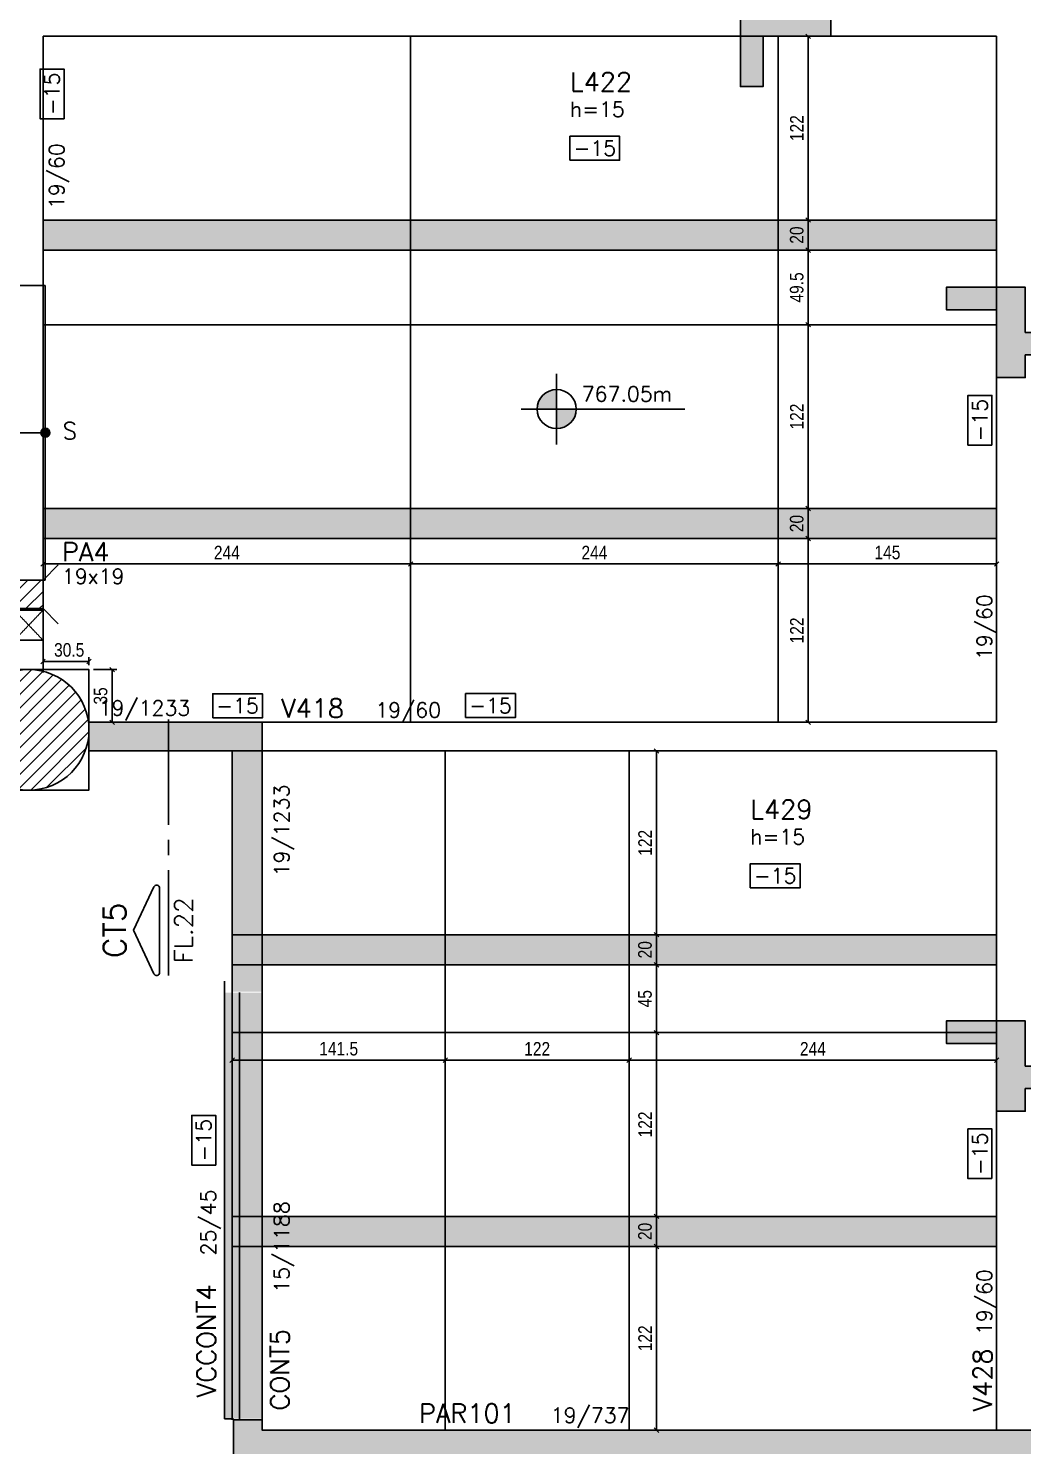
# Model space of a CAD drawing. Extents: x 1860 to 9314, y -614 to 3837.
# Drawn here: x 4221 to 4881, y 413 to 1354 of the extents above; entities that cross this region are included whole.
import ezdxf
from ezdxf.enums import TextEntityAlignment as Align

# ---------------------------------------------------------------- set-up
doc = ezdxf.new("R2010")
doc.units = 0
doc.linetypes.add('HIDDEN', pattern=[0.375, 0.25, -0.125])
for name, color, linetype in [('COTA', 241, 'Continuous'), ('F-AUX', 2, 'Continuous'), ('F-CORTE', 4, 'Continuous'), ('F-CORTE-INDICAÇÃO', 4, 'Continuous'), ('F-ESCADAS', 2, 'Continuous'), ('F-FURO-PAREDE', 2, 'HIDDEN'), ('F-LAJES-DIM', 2, 'Continuous'), ('F-LAJES-NOME', 4, 'Continuous'), ('F-NÍVEL-PLANTA', 2, 'Continuous'), ('F-PARC-DIM', 2, 'Continuous'), ('F-PARC-NOME', 4, 'Continuous'), ('F-PILARES-DIM', 172, 'Continuous'), ('F-PILARES-HACH', 174, 'Continuous'), ('F-PILARES-M', 170, 'Continuous'), ('F-PILARES-N', 170, 'Continuous'), ('F-PILARES-NASCE', 4, 'Continuous'), ('F-PILARES-NOME', 170, 'Continuous'), ('F-PILARES-S', 170, 'Continuous'), ('F-SOLIDO-CORTE', 71, 'Continuous'), ('F-SOLIDO-VIGAS', 252, 'Continuous'), ('F-TEXTO', 6, 'Continuous'), ('F-VIGAS', 3, 'Continuous'), ('F-VIGAS-DIM', 2, 'Continuous'), ('F-VIGAS-NOME', 4, 'Continuous'), ('Painéis', 200, 'Continuous')]:
    doc.layers.add(name, color=color, linetype=linetype)
doc.layers.add('F-DESNIVEL-5', color=7, linetype='Continuous', true_color=0xadd6ff)
doc.layers.add('Hachura', color=251, linetype='Continuous', lineweight=9)
doc.styles.add('5385-ARQ-PB-BAS-PLA-TER-TORRE-A-106-TXT$0$R60-75', font='romans.shx', dxfattribs={"height": 0.1125})
doc.styles.add('COTA TECNICA-50', font='techl___.ttf', dxfattribs={"height": 9})
doc.styles.add('MCP', font='romans.shx')
doc.styles.add('ROMANS', font='romans.shx')
doc.dimstyles.new('COTA PAINEL-50', dxfattribs={"dimtxt": 9, "dimasz": 3, "dimexe": 3, "dimexo": 3, "dimgap": 3, "dimtad": 1, "dimdec": 1, "dimzin": 12, "dimdsep": 46, "dimtxsty": 'COTA TECNICA-50', "dimblk1": 'OBLIQUE', "dimblk2": 'OBLIQUE', "dimsah": 1, "dimcen": 0.9, "dimclrd": 4, "dimclre": 4, "dimclrt": 240, "dimadec": 1, "dimazin": 3, "dimtfac": 1, "dimtdec": 1, "dimtmove": 0, "dimatfit": 3, "dimfxl": 1, "dimtolj": 1, "dimtzin": 12, "dimarcsym": 0})
pattern_1 = [(45, (3615.476, 1372.732), (-4.419417, 4.419417), [])]

# ---------------------------------------------------------------- blocks, each defined once
blk = doc.blocks.new('*U10')
at = {"layer": 'F-CORTE-INDICAÇÃO'}
for p, q in [((-100, 0), (-170, 0)), ((-80, 0), (-90, 0)), ((-70, 0), (0, 0))]:
    blk.add_line(p, q, dxfattribs=at)
blk.add_lwpolyline([(-112, 6, 0.802585), (-111.15, 9.81), (-140, 23.26), (-168.85, 9.81, 0.802585), (-168, 6)], format="xyb", close=True, dxfattribs=at)
at = {"layer": 'F-CORTE-INDICAÇÃO', "style": 'ROMANS'}
blk.add_attdef('CORTE', text='', height=15, dxfattribs=at).set_placement((-140, 35.76), align=Align.MIDDLE_CENTER)
at = {"layer": 'F-CORTE-INDICAÇÃO', "color": 2, "style": 'ROMANS'}
blk.add_attdef('FOLHA', text='', height=12, dxfattribs=at).set_placement((-140, -10), align=Align.MIDDLE_CENTER)
blk = doc.blocks.new('*U433')
at = {"layer": 'F-LAJES-DIM', "color": 1}
blk.add_lwpolyline([(0, 0), (33, 0), (33, 16), (0, 16)], close=True, dxfattribs=at)
at = {"layer": 'F-LAJES-DIM', "style": 'MCP'}
blk.add_attdef('DIM', text='', height=10, dxfattribs=at).set_placement((16.5, 8), align=Align.MIDDLE_CENTER)
blk = doc.blocks.new('*U443')
at = {"layer": 'F-LAJES-DIM', "color": 1}
blk.add_lwpolyline([(0, 0), (33, 0), (33, 16), (0, 16)], close=True, dxfattribs=at)
at = {"layer": 'F-LAJES-DIM', "style": 'MCP'}
blk.add_attdef('DIM', text='', height=10, dxfattribs=at).set_placement((16.5, 8), align=Align.MIDDLE_CENTER)
blk = doc.blocks.new('*U15')
at = {"layer": 'F-VIGAS-DIM', "color": 1}
blk.add_lwpolyline([(0, 0), (33, 0), (33, 16), (0, 16)], close=True, dxfattribs=at)
at = {"layer": 'F-VIGAS-DIM', "style": 'MCP'}
blk.add_attdef('DIM', text='', height=10, dxfattribs=at).set_placement((16.5, 8), align=Align.MIDDLE_CENTER)
blk = doc.blocks.new('Nível - Planta')
at = {"layer": 'F-NÍVEL-PLANTA'}
h = blk.add_hatch(color=71, dxfattribs=at)
h.paths.add_polyline_path([(0, 0), (0, 0.26, 0.414214), (-0.26, 0)])
h.paths.add_polyline_path([(0.26, 0), (0, 0), (0, -0.26, 0.414214)])
for p, q in [((0, -0.469), (0, 0.469)), ((-0.469, 0), (1.704, 0))]:
    blk.add_line(p, q, dxfattribs=at)
blk.add_circle((0, 0), 0.26, dxfattribs=at)
at = {"layer": 'F-TEXTO', "color": 3, "style": 'MCP'}
blk.add_attdef('NÍVEL', (0.333, 0.102), '', height=0.2, dxfattribs=at)
blk = doc.blocks.new('_Oblique')
at = {"color": 0, "linetype": 'ByBlock', "lineweight": -2}
blk.add_line((-0.5, -0.5), (0.5, 0.5), dxfattribs=at)
blk = doc.blocks.new('*D754')
at = {"layer": 'COTA', "color": 4, "lineweight": -2, "transparency": 16777216}
for p, q in [((4230.48, 1012.23), (4230.48, 995.37)), ((4474.48, 1012.23), (4474.48, 995.37)), ((4230.48, 998.37), (4474.48, 998.37))]:
    blk.add_line(p, q, dxfattribs=at)
at = {"layer": 'Defpoints', "color": 0, "transparency": 16777216}
for p in [(4230.48, 1015.23), (4474.48, 1015.23), (4474.48, 998.37)]:
    blk.add_point(p, dxfattribs=at)
at = {"layer": 'COTA', "color": 4, "lineweight": -2, "transparency": 16777216, "xscale": 3, "yscale": 3, "zscale": 3, "rotation": 180}
blk.add_blockref('_Oblique', (4230.48, 998.37), dxfattribs=at)
at = {"layer": 'COTA', "color": 4, "lineweight": -2, "transparency": 16777216, "xscale": 3, "yscale": 3, "zscale": 3}
blk.add_blockref('_Oblique', (4474.48, 998.37), dxfattribs=at)
at = {"layer": 'COTA', "color": 240, "transparency": 16777216, "insert": (4352.48, 1005.93), "char_height": 9, "attachment_point": 5, "style": 'COTA TECNICA-50'}
blk.add_mtext('\\A1;244', dxfattribs=at)
blk = doc.blocks.new('*D755')
at = {"layer": 'COTA', "color": 4, "lineweight": -2, "transparency": 16777216}
for p, q in [((4474.48, 1012.23), (4474.48, 995.37)), ((4718.48, 1012.23), (4718.48, 995.37)), ((4474.48, 998.37), (4718.48, 998.37))]:
    blk.add_line(p, q, dxfattribs=at)
at = {"layer": 'Defpoints', "color": 0, "transparency": 16777216}
for p in [(4474.48, 1015.23), (4718.48, 1015.23), (4718.48, 998.37)]:
    blk.add_point(p, dxfattribs=at)
at = {"layer": 'COTA', "color": 4, "lineweight": -2, "transparency": 16777216, "xscale": 3, "yscale": 3, "zscale": 3, "rotation": 180}
blk.add_blockref('_Oblique', (4474.48, 998.37), dxfattribs=at)
at = {"layer": 'COTA', "color": 4, "lineweight": -2, "transparency": 16777216, "xscale": 3, "yscale": 3, "zscale": 3}
blk.add_blockref('_Oblique', (4718.48, 998.37), dxfattribs=at)
at = {"layer": 'COTA', "color": 240, "transparency": 16777216, "insert": (4596.48, 1005.93), "char_height": 9, "attachment_point": 5, "style": 'COTA TECNICA-50'}
blk.add_mtext('\\A1;244', dxfattribs=at)
blk = doc.blocks.new('*D756')
at = {"layer": 'COTA', "color": 4, "lineweight": -2, "transparency": 16777216}
for p, q in [((4718.48, 1012.23), (4718.48, 995.37)), ((4863.48, 1012.23), (4863.48, 995.37)), ((4718.48, 998.37), (4863.48, 998.37))]:
    blk.add_line(p, q, dxfattribs=at)
at = {"layer": 'Defpoints', "color": 0, "transparency": 16777216}
for p in [(4718.48, 1015.23), (4863.48, 1015.23), (4863.48, 998.37)]:
    blk.add_point(p, dxfattribs=at)
at = {"layer": 'COTA', "color": 4, "lineweight": -2, "transparency": 16777216, "xscale": 3, "yscale": 3, "zscale": 3, "rotation": 180}
blk.add_blockref('_Oblique', (4718.48, 998.37), dxfattribs=at)
at = {"layer": 'COTA', "color": 4, "lineweight": -2, "transparency": 16777216, "xscale": 3, "yscale": 3, "zscale": 3}
blk.add_blockref('_Oblique', (4863.48, 998.37), dxfattribs=at)
at = {"layer": 'COTA', "color": 240, "transparency": 16777216, "insert": (4790.98, 1005.97), "char_height": 9, "attachment_point": 5, "style": 'COTA TECNICA-50'}
blk.add_mtext('\\A1;145', dxfattribs=at)
blk = doc.blocks.new('*D757')
at = {"layer": 'COTA', "color": 4, "lineweight": -2, "transparency": 16777216}
for p, q in [((4721.48, 1015.23), (4741.39, 1015.23)), ((4738.39, 893.23), (4738.39, 1015.23)), ((4721.48, 893.23), (4741.39, 893.23))]:
    blk.add_line(p, q, dxfattribs=at)
at = {"layer": 'Defpoints', "color": 0, "transparency": 16777216}
for p in [(4718.48, 1015.23), (4738.39, 1015.23), (4718.48, 893.23)]:
    blk.add_point(p, dxfattribs=at)
at = {"layer": 'COTA', "color": 4, "lineweight": -2, "transparency": 16777216, "xscale": 3, "yscale": 3, "zscale": 3}
for p, rotation in [((4738.39, 1015.23), 90), ((4738.39, 893.23), 270)]:
    blk.add_blockref('_Oblique', p, dxfattribs=dict(at, rotation=rotation))
at = {"layer": 'COTA', "color": 240, "transparency": 16777216, "insert": (4730.84, 954.23), "char_height": 9, "attachment_point": 5, "rotation": 90, "style": 'COTA TECNICA-50'}
blk.add_mtext('\\A1;122', dxfattribs=at)
blk = doc.blocks.new('*D758')
at = {"layer": 'COTA', "color": 4, "lineweight": -2, "transparency": 16777216}
for p, q in [((4721.48, 1035.23), (4741.39, 1035.23)), ((4738.39, 1015.23), (4738.39, 1035.23)), ((4721.48, 1015.23), (4741.39, 1015.23))]:
    blk.add_line(p, q, dxfattribs=at)
at = {"layer": 'Defpoints', "color": 0, "transparency": 16777216}
for p in [(4718.48, 1035.23), (4738.39, 1035.23), (4718.48, 1015.23)]:
    blk.add_point(p, dxfattribs=at)
at = {"layer": 'COTA', "color": 4, "lineweight": -2, "transparency": 16777216, "xscale": 3, "yscale": 3, "zscale": 3}
for p, rotation in [((4738.39, 1035.23), 90), ((4738.39, 1015.23), 270)]:
    blk.add_blockref('_Oblique', p, dxfattribs=dict(at, rotation=rotation))
at = {"layer": 'COTA', "color": 240, "transparency": 16777216, "insert": (4730.8, 1025.23), "char_height": 9, "attachment_point": 5, "rotation": 90, "style": 'COTA TECNICA-50'}
blk.add_mtext('\\A1;20', dxfattribs=at)
blk = doc.blocks.new('*D759')
at = {"layer": 'COTA', "color": 4, "lineweight": -2, "transparency": 16777216}
for p, q in [((4721.48, 1157.23), (4741.39, 1157.23)), ((4738.39, 1035.23), (4738.39, 1157.23)), ((4721.48, 1035.23), (4741.39, 1035.23))]:
    blk.add_line(p, q, dxfattribs=at)
at = {"layer": 'Defpoints', "color": 0, "transparency": 16777216}
for p in [(4718.48, 1157.23), (4738.39, 1157.23), (4718.48, 1035.23)]:
    blk.add_point(p, dxfattribs=at)
at = {"layer": 'COTA', "color": 4, "lineweight": -2, "transparency": 16777216, "xscale": 3, "yscale": 3, "zscale": 3}
for p, rotation in [((4738.39, 1157.23), 90), ((4738.39, 1035.23), 270)]:
    blk.add_blockref('_Oblique', p, dxfattribs=dict(at, rotation=rotation))
at = {"layer": 'COTA', "color": 240, "transparency": 16777216, "insert": (4730.84, 1096.23), "char_height": 9, "attachment_point": 5, "rotation": 90, "style": 'COTA TECNICA-50'}
blk.add_mtext('\\A1;122', dxfattribs=at)
blk = doc.blocks.new('*D760')
at = {"layer": 'COTA', "color": 4, "lineweight": -2, "transparency": 16777216}
for p, q in [((4721.48, 1206.73), (4741.39, 1206.73)), ((4738.39, 1157.23), (4738.39, 1206.73)), ((4721.48, 1157.23), (4741.39, 1157.23))]:
    blk.add_line(p, q, dxfattribs=at)
at = {"layer": 'Defpoints', "color": 0, "transparency": 16777216}
for p in [(4718.48, 1206.73), (4738.39, 1206.73), (4718.48, 1157.23)]:
    blk.add_point(p, dxfattribs=at)
at = {"layer": 'COTA', "color": 4, "lineweight": -2, "transparency": 16777216, "xscale": 3, "yscale": 3, "zscale": 3}
for p, rotation in [((4738.39, 1206.73), 90), ((4738.39, 1157.23), 270)]:
    blk.add_blockref('_Oblique', p, dxfattribs=dict(at, rotation=rotation))
at = {"layer": 'COTA', "color": 240, "transparency": 16777216, "insert": (4730.77, 1181.98), "char_height": 9, "attachment_point": 5, "rotation": 90, "style": 'COTA TECNICA-50'}
blk.add_mtext('\\A1;49.5', dxfattribs=at)
blk = doc.blocks.new('*D761')
at = {"layer": 'COTA', "color": 4, "lineweight": -2, "transparency": 16777216}
for p, q in [((4721.48, 1226.73), (4741.39, 1226.73)), ((4738.39, 1206.73), (4738.39, 1226.73)), ((4721.48, 1206.73), (4741.39, 1206.73))]:
    blk.add_line(p, q, dxfattribs=at)
at = {"layer": 'Defpoints', "color": 0, "transparency": 16777216}
for p in [(4718.48, 1226.73), (4738.39, 1226.73), (4718.48, 1206.73)]:
    blk.add_point(p, dxfattribs=at)
at = {"layer": 'COTA', "color": 4, "lineweight": -2, "transparency": 16777216, "xscale": 3, "yscale": 3, "zscale": 3}
for p, rotation in [((4738.39, 1226.73), 90), ((4738.39, 1206.73), 270)]:
    blk.add_blockref('_Oblique', p, dxfattribs=dict(at, rotation=rotation))
at = {"layer": 'COTA', "color": 240, "transparency": 16777216, "insert": (4730.8, 1216.73), "char_height": 9, "attachment_point": 5, "rotation": 90, "style": 'COTA TECNICA-50'}
blk.add_mtext('\\A1;20', dxfattribs=at)
blk = doc.blocks.new('*D762')
at = {"layer": 'COTA', "color": 4, "lineweight": -2, "transparency": 16777216}
for p, q in [((4721.48, 1348.73), (4741.39, 1348.73)), ((4738.39, 1226.73), (4738.39, 1348.73)), ((4721.48, 1226.73), (4741.39, 1226.73))]:
    blk.add_line(p, q, dxfattribs=at)
at = {"layer": 'Defpoints', "color": 0, "transparency": 16777216}
for p in [(4718.48, 1348.73), (4738.39, 1348.73), (4718.48, 1226.73)]:
    blk.add_point(p, dxfattribs=at)
at = {"layer": 'COTA', "color": 4, "lineweight": -2, "transparency": 16777216, "xscale": 3, "yscale": 3, "zscale": 3}
for p, rotation in [((4738.39, 1348.73), 90), ((4738.39, 1226.73), 270)]:
    blk.add_blockref('_Oblique', p, dxfattribs=dict(at, rotation=rotation))
at = {"layer": 'COTA', "color": 240, "transparency": 16777216, "insert": (4730.84, 1287.73), "char_height": 9, "attachment_point": 5, "rotation": 90, "style": 'COTA TECNICA-50'}
blk.add_mtext('\\A1;122', dxfattribs=at)
blk = doc.blocks.new('*D773')
at = {"layer": 'COTA', "color": 4, "lineweight": -2, "transparency": 16777216}
for p, q in [((4622.48, 545.23), (4640.66, 545.23)), ((4637.66, 423.23), (4637.66, 545.23)), ((4622.48, 423.23), (4640.66, 423.23))]:
    blk.add_line(p, q, dxfattribs=at)
at = {"layer": 'Defpoints', "color": 0, "transparency": 16777216}
for p in [(4619.48, 545.23), (4637.66, 545.23), (4619.48, 423.23)]:
    blk.add_point(p, dxfattribs=at)
at = {"layer": 'COTA', "color": 4, "lineweight": -2, "transparency": 16777216, "xscale": 3, "yscale": 3, "zscale": 3}
for p, rotation in [((4637.66, 545.23), 90), ((4637.66, 423.23), 270)]:
    blk.add_blockref('_Oblique', p, dxfattribs=dict(at, rotation=rotation))
at = {"layer": 'COTA', "color": 240, "transparency": 16777216, "insert": (4630.11, 484.23), "char_height": 9, "attachment_point": 5, "rotation": 90, "style": 'COTA TECNICA-50'}
blk.add_mtext('\\A1;122', dxfattribs=at)
blk = doc.blocks.new('*D774')
at = {"layer": 'COTA', "color": 4, "lineweight": -2, "transparency": 16777216}
for p, q in [((4622.48, 565.23), (4640.66, 565.23)), ((4637.66, 545.23), (4637.66, 565.23)), ((4622.48, 545.23), (4640.66, 545.23))]:
    blk.add_line(p, q, dxfattribs=at)
at = {"layer": 'Defpoints', "color": 0, "transparency": 16777216}
for p in [(4619.48, 565.23), (4637.66, 565.23), (4619.48, 545.23)]:
    blk.add_point(p, dxfattribs=at)
at = {"layer": 'COTA', "color": 4, "lineweight": -2, "transparency": 16777216, "xscale": 3, "yscale": 3, "zscale": 3}
for p, rotation in [((4637.66, 565.23), 90), ((4637.66, 545.23), 270)]:
    blk.add_blockref('_Oblique', p, dxfattribs=dict(at, rotation=rotation))
at = {"layer": 'COTA', "color": 240, "transparency": 16777216, "insert": (4630.07, 555.23), "char_height": 9, "attachment_point": 5, "rotation": 90, "style": 'COTA TECNICA-50'}
blk.add_mtext('\\A1;20', dxfattribs=at)
blk = doc.blocks.new('*D775')
at = {"layer": 'COTA', "color": 4, "lineweight": -2, "transparency": 16777216}
for p, q in [((4622.48, 687.23), (4640.66, 687.23)), ((4637.66, 565.23), (4637.66, 687.23)), ((4622.48, 565.23), (4640.66, 565.23))]:
    blk.add_line(p, q, dxfattribs=at)
at = {"layer": 'Defpoints', "color": 0, "transparency": 16777216}
for p in [(4619.48, 687.23), (4637.66, 687.23), (4619.48, 565.23)]:
    blk.add_point(p, dxfattribs=at)
at = {"layer": 'COTA', "color": 4, "lineweight": -2, "transparency": 16777216, "xscale": 3, "yscale": 3, "zscale": 3}
for p, rotation in [((4637.66, 687.23), 90), ((4637.66, 565.23), 270)]:
    blk.add_blockref('_Oblique', p, dxfattribs=dict(at, rotation=rotation))
at = {"layer": 'COTA', "color": 240, "transparency": 16777216, "insert": (4630.11, 626.23), "char_height": 9, "attachment_point": 5, "rotation": 90, "style": 'COTA TECNICA-50'}
blk.add_mtext('\\A1;122', dxfattribs=at)
blk = doc.blocks.new('*D776')
at = {"layer": 'COTA', "color": 4, "lineweight": -2, "transparency": 16777216}
for p, q in [((4622.48, 732.23), (4640.66, 732.23)), ((4637.66, 687.23), (4637.66, 732.23)), ((4622.48, 687.23), (4640.66, 687.23))]:
    blk.add_line(p, q, dxfattribs=at)
at = {"layer": 'Defpoints', "color": 0, "transparency": 16777216}
for p in [(4619.48, 732.23), (4637.66, 732.23), (4619.48, 687.23)]:
    blk.add_point(p, dxfattribs=at)
at = {"layer": 'COTA', "color": 4, "lineweight": -2, "transparency": 16777216, "xscale": 3, "yscale": 3, "zscale": 3}
for p, rotation in [((4637.66, 732.23), 90), ((4637.66, 687.23), 270)]:
    blk.add_blockref('_Oblique', p, dxfattribs=dict(at, rotation=rotation))
at = {"layer": 'COTA', "color": 240, "transparency": 16777216, "insert": (4630.07, 709.73), "char_height": 9, "attachment_point": 5, "rotation": 90, "style": 'COTA TECNICA-50'}
blk.add_mtext('\\A1;45', dxfattribs=at)
blk = doc.blocks.new('*D777')
at = {"layer": 'COTA', "color": 4, "lineweight": -2, "transparency": 16777216}
for p, q in [((4622.48, 752.23), (4640.66, 752.23)), ((4637.66, 732.23), (4637.66, 752.23)), ((4622.48, 732.23), (4640.66, 732.23))]:
    blk.add_line(p, q, dxfattribs=at)
at = {"layer": 'Defpoints', "color": 0, "transparency": 16777216}
for p in [(4619.48, 752.23), (4637.66, 752.23), (4619.48, 732.23)]:
    blk.add_point(p, dxfattribs=at)
at = {"layer": 'COTA', "color": 4, "lineweight": -2, "transparency": 16777216, "xscale": 3, "yscale": 3, "zscale": 3}
for p, rotation in [((4637.66, 752.23), 90), ((4637.66, 732.23), 270)]:
    blk.add_blockref('_Oblique', p, dxfattribs=dict(at, rotation=rotation))
at = {"layer": 'COTA', "color": 240, "transparency": 16777216, "insert": (4630.07, 742.23), "char_height": 9, "attachment_point": 5, "rotation": 90, "style": 'COTA TECNICA-50'}
blk.add_mtext('\\A1;20', dxfattribs=at)
blk = doc.blocks.new('*D778')
at = {"layer": 'COTA', "color": 4, "lineweight": -2, "transparency": 16777216}
for p, q in [((4622.48, 874.23), (4640.66, 874.23)), ((4637.66, 752.23), (4637.66, 874.23)), ((4622.48, 752.23), (4640.66, 752.23))]:
    blk.add_line(p, q, dxfattribs=at)
at = {"layer": 'Defpoints', "color": 0, "transparency": 16777216}
for p in [(4619.48, 874.23), (4637.66, 874.23), (4619.48, 752.23)]:
    blk.add_point(p, dxfattribs=at)
at = {"layer": 'COTA', "color": 4, "lineweight": -2, "transparency": 16777216, "xscale": 3, "yscale": 3, "zscale": 3}
for p, rotation in [((4637.66, 874.23), 90), ((4637.66, 752.23), 270)]:
    blk.add_blockref('_Oblique', p, dxfattribs=dict(at, rotation=rotation))
at = {"layer": 'COTA', "color": 240, "transparency": 16777216, "insert": (4630.11, 813.23), "char_height": 9, "attachment_point": 5, "rotation": 90, "style": 'COTA TECNICA-50'}
blk.add_mtext('\\A1;122', dxfattribs=at)
blk = doc.blocks.new('*D779')
at = {"layer": 'COTA', "color": 4, "lineweight": -2, "transparency": 16777216}
for p, q in [((4355.98, 684.23), (4355.98, 665.9)), ((4497.48, 684.23), (4497.48, 665.9)), ((4355.98, 668.9), (4497.48, 668.9))]:
    blk.add_line(p, q, dxfattribs=at)
at = {"layer": 'Defpoints', "color": 0, "transparency": 16777216}
for p in [(4355.98, 687.23), (4497.48, 687.23), (4497.48, 668.9)]:
    blk.add_point(p, dxfattribs=at)
at = {"layer": 'COTA', "color": 4, "lineweight": -2, "transparency": 16777216, "xscale": 3, "yscale": 3, "zscale": 3, "rotation": 180}
blk.add_blockref('_Oblique', (4355.98, 668.9), dxfattribs=at)
at = {"layer": 'COTA', "color": 4, "lineweight": -2, "transparency": 16777216, "xscale": 3, "yscale": 3, "zscale": 3}
blk.add_blockref('_Oblique', (4497.48, 668.9), dxfattribs=at)
at = {"layer": 'COTA', "color": 240, "transparency": 16777216, "insert": (4426.73, 676.5), "char_height": 9, "attachment_point": 5, "style": 'COTA TECNICA-50'}
blk.add_mtext('\\A1;141.5', dxfattribs=at)
blk = doc.blocks.new('*D780')
at = {"layer": 'COTA', "color": 4, "lineweight": -2, "transparency": 16777216}
for p, q in [((4497.48, 684.23), (4497.48, 665.9)), ((4619.48, 684.23), (4619.48, 665.9)), ((4497.48, 668.9), (4619.48, 668.9))]:
    blk.add_line(p, q, dxfattribs=at)
at = {"layer": 'Defpoints', "color": 0, "transparency": 16777216}
for p in [(4497.48, 687.23), (4619.48, 687.23), (4619.48, 668.9)]:
    blk.add_point(p, dxfattribs=at)
at = {"layer": 'COTA', "color": 4, "lineweight": -2, "transparency": 16777216, "xscale": 3, "yscale": 3, "zscale": 3, "rotation": 180}
blk.add_blockref('_Oblique', (4497.48, 668.9), dxfattribs=at)
at = {"layer": 'COTA', "color": 4, "lineweight": -2, "transparency": 16777216, "xscale": 3, "yscale": 3, "zscale": 3}
blk.add_blockref('_Oblique', (4619.48, 668.9), dxfattribs=at)
at = {"layer": 'COTA', "color": 240, "transparency": 16777216, "insert": (4558.48, 676.45), "char_height": 9, "attachment_point": 5, "style": 'COTA TECNICA-50'}
blk.add_mtext('\\A1;122', dxfattribs=at)
blk = doc.blocks.new('*D781')
at = {"layer": 'COTA', "color": 4, "lineweight": -2, "transparency": 16777216}
for p, q in [((4619.48, 684.23), (4619.48, 665.9)), ((4863.48, 684.23), (4863.48, 665.9)), ((4619.48, 668.9), (4863.48, 668.9))]:
    blk.add_line(p, q, dxfattribs=at)
at = {"layer": 'Defpoints', "color": 0, "transparency": 16777216}
for p in [(4619.48, 687.23), (4863.48, 687.23), (4863.48, 668.9)]:
    blk.add_point(p, dxfattribs=at)
at = {"layer": 'COTA', "color": 4, "lineweight": -2, "transparency": 16777216, "xscale": 3, "yscale": 3, "zscale": 3, "rotation": 180}
blk.add_blockref('_Oblique', (4619.48, 668.9), dxfattribs=at)
at = {"layer": 'COTA', "color": 4, "lineweight": -2, "transparency": 16777216, "xscale": 3, "yscale": 3, "zscale": 3}
blk.add_blockref('_Oblique', (4863.48, 668.9), dxfattribs=at)
at = {"layer": 'COTA', "color": 240, "transparency": 16777216, "insert": (4741.48, 676.46), "char_height": 9, "attachment_point": 5, "style": 'COTA TECNICA-50'}
blk.add_mtext('\\A1;244', dxfattribs=at)
blk = doc.blocks.new('*D1149')
at = {"layer": 'COTA', "color": 4, "lineweight": -2, "transparency": 16777216}
for p, q in [((4230.48, 931.23), (4230.48, 936.56)), ((4230.48, 933.56), (4260.98, 933.56)), ((4260.98, 931.23), (4260.98, 936.56))]:
    blk.add_line(p, q, dxfattribs=at)
at = {"layer": 'Defpoints', "color": 0, "transparency": 16777216}
for p in [(4260.98, 933.56), (4230.48, 928.23), (4260.98, 928.23)]:
    blk.add_point(p, dxfattribs=at)
at = {"layer": 'COTA', "color": 4, "lineweight": -2, "transparency": 16777216, "xscale": 3, "yscale": 3, "zscale": 3, "rotation": 180}
blk.add_blockref('_Oblique', (4230.48, 933.56), dxfattribs=at)
at = {"layer": 'COTA', "color": 4, "lineweight": -2, "transparency": 16777216, "xscale": 3, "yscale": 3, "zscale": 3}
blk.add_blockref('_Oblique', (4260.98, 933.56), dxfattribs=at)
at = {"layer": 'COTA', "color": 240, "transparency": 16777216, "insert": (4247.84, 941.26), "char_height": 9, "attachment_point": 5, "style": 'COTA TECNICA-50'}
blk.add_mtext('\\A1;30.5', dxfattribs=at)
blk = doc.blocks.new('*D1150')
at = {"layer": 'COTA', "color": 4, "lineweight": -2, "transparency": 16777216}
for p, q in [((4263.98, 928.23), (4279.39, 928.23)), ((4276.39, 893.23), (4276.39, 928.23)), ((4263.98, 893.23), (4279.39, 893.23))]:
    blk.add_line(p, q, dxfattribs=at)
at = {"layer": 'Defpoints', "color": 0, "transparency": 16777216}
for p in [(4260.98, 928.23), (4276.39, 928.23), (4260.98, 893.23)]:
    blk.add_point(p, dxfattribs=at)
at = {"layer": 'COTA', "color": 4, "lineweight": -2, "transparency": 16777216, "xscale": 3, "yscale": 3, "zscale": 3}
for p, rotation in [((4276.39, 928.23), 90), ((4276.39, 893.23), 270)]:
    blk.add_blockref('_Oblique', p, dxfattribs=dict(at, rotation=rotation))
at = {"layer": 'COTA', "color": 240, "transparency": 16777216, "insert": (4268.7, 910.73), "char_height": 9, "attachment_point": 5, "rotation": 90, "style": 'COTA TECNICA-50'}
blk.add_mtext('\\A1;35', dxfattribs=at)

msp = doc.modelspace()

# ---------------------------------------------------------------- hatches: boundary and pattern name
h = msp.add_hatch()
h.set_pattern_fill('ANGLE', color=256)
h.set_pattern_definition([(0, (0, 0), (0, 6.985), [5.08, -1.905]), (90, (0, 0), (-6.985, 4e-16), [5.08, -1.905])])
h.paths.add_polyline_path([(4826.65, 880.32), (4826.65, 904.63), (4808.13, 904.63), (4808.13, 880.32)], flags=9)
at = {"layer": 'F-AUX'}
h = msp.add_hatch(color=1, dxfattribs=at)
edge = h.paths.add_edge_path()
edge.add_arc((4231.98, 1085.48), 3, 0, 360)
at = {"layer": 'F-DESNIVEL-5'}
h = msp.add_hatch(color=256, dxfattribs=at)
h.dxf.hatch_style = 1
h.paths.add_polyline_path([(4355.98, 893.23), (4260.98, 893.23), (4260.98, 874.23), (4355.98, 874.23)])
h = msp.add_hatch(color=256, dxfattribs=at)
h.dxf.hatch_style = 1
h.paths.add_polyline_path([(4355.98, 893.23), (4355.98, 714.42), (4375.98, 714.42), (4375.98, 893.23)])
h = msp.add_hatch(color=256, dxfattribs=at)
h.dxf.hatch_style = 1
h.paths.add_polyline_path([(4375.98, 713.76), (4350.98, 713.76), (4350.98, 710.31), (4350.98, 430.86), (4356.98, 430.86), (4375.91, 430.86)])
at = {"layer": 'F-PILARES-HACH', "linetype": 'Continuous'}
h = msp.add_hatch(dxfattribs=at)
h.set_pattern_fill('ANSI31', color=256, scale=50, style=0)
h.set_pattern_definition(pattern_1)
h.paths.add_polyline_path([(4211.48, 968.73), (4230.48, 968.73), (4230.48, 987.73), (4211.48, 987.73)], flags=16)
h = msp.add_hatch(dxfattribs=at)
h.set_pattern_fill('ANSI31', color=256, scale=50)
h.set_pattern_definition(pattern_1)
edge = h.paths.add_edge_path()
edge.add_arc((4220.98, 888.23), 40, 0, 360)
at = {"layer": 'F-SOLIDO-CORTE', "linetype": 'Continuous'}
for points in [[(4753.42, 1348.73), (4753.42, 1367.73), (4708.42, 1367.73), (4708.42, 1401.08), (4693.42, 1401.08), (4693.42, 1348.73), (4693.42, 1315.38), (4708.42, 1315.38), (4708.42, 1348.73)], [(4863.48, 1122.13), (4882.48, 1122.13), (4882.48, 1137.13), (4915.83, 1137.13), (4915.83, 1152.13), (4882.48, 1152.13), (4882.48, 1182.13), (4830.13, 1182.13), (4830.13, 1167.13), (4863.48, 1167.13)], [(4863.48, 635.01), (4882.48, 635.01), (4882.48, 650.01), (4915.83, 650.01), (4915.83, 665.01), (4882.48, 665.01), (4882.48, 695.01), (4830.13, 695.01), (4830.13, 680.01), (4863.48, 680.01)]]:
    msp.add_hatch(color=256, dxfattribs=at).paths.add_polyline_path(points, flags=16)
at = {"layer": 'F-SOLIDO-VIGAS', "linetype": 'Continuous'}
h = msp.add_hatch(color=256, dxfattribs=at)
h.dxf.hatch_style = 1
h.paths.add_polyline_path([(4861.48, 36.23), (4842.48, 17.23), (4690.98, 17.23), (4671.98, 36.23), (4671.98, 385.23), (4690.98, 404.23), (4842.48, 404.23), (4861.48, 385.23), (4861.48, -1.77), (4880.48, -1.77), (4880.48, 404.23), (4901.15, 404.23), (4901.15, 423.23), (4671.98, 423.23), (4652.98, 423.23), (4375.98, 423.23), (4375.98, 430.2), (4356.98, 430.2), (4356.98, -1.77), (4375.98, -1.77), (4375.98, 385.23), (4394.98, 404.23), (4633.98, 404.23), (4652.98, 385.23), (4652.98, 36.23), (4633.98, 17.23), (4394.98, 17.23), (4375.98, 36.23), (4375.98, -1.77), (4662.48, -1.77), (4861.48, -1.77)])
at = {"layer": 'Hachura', "linetype": 'ByBlock'}
h = msp.add_hatch(color=256, dxfattribs=at)
h.dxf.hatch_style = 1
h.paths.add_polyline_path([(4230.48, 1226.73), (4230.48, 1206.73), (4474.48, 1206.73), (4474.48, 1226.73)])
h.paths.add_polyline_path([(4718.48, 1206.73), (4718.48, 1226.73), (4474.48, 1226.73), (4474.48, 1206.73)])
h.paths.add_polyline_path([(4718.48, 1015.23), (4718.48, 1035.23), (4474.48, 1035.23), (4474.48, 1015.23)])
h.paths.add_polyline_path([(4230.48, 1035.23), (4230.48, 1015.23), (4474.48, 1015.23), (4474.48, 1035.23)])
h.paths.add_polyline_path([(4863.48, 1015.23), (4863.48, 1035.23), (4718.48, 1035.23), (4718.48, 1015.23)])
h.paths.add_polyline_path([(4863.48, 1206.73), (4863.48, 1226.73), (4718.48, 1226.73), (4718.48, 1206.73)])
h = msp.add_hatch(color=256, dxfattribs=at)
h.dxf.hatch_style = 1
h.paths.add_polyline_path([(4375.98, 752.23), (4355.98, 752.23), (4355.98, 732.23), (4375.98, 732.23)])
h.paths.add_polyline_path([(4375.98, 752.23), (4375.98, 732.23), (4497.48, 732.23), (4497.48, 752.23)])
h.paths.add_polyline_path([(4619.48, 732.23), (4619.48, 752.23), (4497.48, 752.23), (4497.48, 732.23)])
h.paths.add_polyline_path([(4863.48, 732.23), (4863.48, 752.23), (4619.48, 752.23), (4619.48, 732.23)])
h = msp.add_hatch(color=256, dxfattribs=at)
h.dxf.hatch_style = 1
h.paths.add_polyline_path([(4375.98, 565.23), (4355.98, 565.23), (4355.98, 545.23), (4375.98, 545.23)])
h.paths.add_polyline_path([(4375.98, 565.23), (4375.98, 545.23), (4497.48, 545.23), (4497.48, 565.23)])
h.paths.add_polyline_path([(4619.48, 545.23), (4619.48, 565.23), (4497.48, 565.23), (4497.48, 545.23)])
h.paths.add_polyline_path([(4863.48, 545.23), (4863.48, 565.23), (4619.48, 565.23), (4619.48, 545.23)])

# ---------------------------------------------------------------- linework, layer by layer
at = {"layer": 'COTA'}
msp.add_line((4355.98, 874.23), (4355.98, 430.2), dxfattribs=at)
at = {"layer": 'F-AUX', "color": 1}
msp.add_lwpolyline([(4119.08, 1085.48), (4231.98, 1085.48)], dxfattribs=at)
msp.add_circle((4231.98, 1085.48), 3, dxfattribs=at)
at = {"layer": 'F-CORTE', "linetype": 'Continuous'}
for points in [[(4693.42, 1401.08), (4693.42, 1348.73), (4693.42, 1315.38)], [(4708.42, 1315.38), (4708.42, 1348.73), (4753.42, 1348.73), (4753.42, 1367.73), (4708.42, 1367.73), (4708.42, 1401.08)], [(4915.83, 1152.13), (4882.48, 1152.13), (4882.48, 1182.13), (4830.13, 1182.13)], [(4830.13, 1167.13), (4863.48, 1167.13), (4863.48, 1122.13), (4882.48, 1122.13), (4882.48, 1137.13), (4915.83, 1137.13)], [(4915.83, 665.01), (4882.48, 665.01), (4882.48, 695.01), (4830.13, 695.01)], [(4830.13, 680.01), (4863.48, 680.01), (4863.48, 635.01), (4882.48, 635.01), (4882.48, 650.01), (4915.83, 650.01)]]:
    msp.add_lwpolyline(points, dxfattribs=at)
at = {"layer": 'F-ESCADAS'}
msp.add_line((4231.98, 987.73), (4231.98, 1183.23), dxfattribs=at)
for points in [[(4231.98, 1183.23), (4104.77, 1183.23)], [(4136.18, 987.73), (4231.98, 987.73)]]:
    msp.add_lwpolyline(points, dxfattribs=at)
at = {"layer": 'F-FURO-PAREDE'}
msp.add_lwpolyline([(4220.98, 957.73), (4230.48, 947.73), (4230.48, 967.73), (4220.98, 957.73), (4230.48, 967.73), (4211.48, 967.73), (4220.98, 957.73), (4211.48, 967.73), (4211.48, 947.73), (4220.98, 957.73), (4211.48, 947.73), (4230.48, 947.73), (4220.98, 957.73)], dxfattribs=at)
at = {"layer": 'F-PILARES-M', "linetype": 'Continuous'}
msp.add_lwpolyline([(4180.98, 928.23), (4180.98, 848.23), (4260.98, 848.23), (4260.98, 928.23), (4180.98, 928.23)], dxfattribs=at)
at = {"layer": 'F-PILARES-N', "linetype": 'Continuous'}
msp.add_lwpolyline([(4211.48, 968.73), (4230.48, 968.73), (4230.48, 987.73), (4211.48, 987.73), (4211.48, 968.73)], dxfattribs=at)
at = {"layer": 'F-PILARES-NASCE', "linetype": 'Continuous'}
for p, q in [((4230.48, 987.73), (4240.48, 997.73)), ((4230.48, 968.73), (4240.48, 958.73))]:
    msp.add_line(p, q, dxfattribs=at)
at = {"layer": 'F-PILARES-S', "linetype": 'Continuous'}
msp.add_circle((4220.98, 888.23), 40, dxfattribs=at)
at = {"layer": 'F-SOLIDO-CORTE'}
for points in [[(4753.42, 1348.73), (4753.42, 1367.73), (4708.42, 1367.73), (4708.42, 1401.08), (4693.42, 1401.08), (4693.42, 1348.73), (4693.42, 1315.38), (4708.42, 1315.38), (4708.42, 1348.73), (4753.42, 1348.73)], [(4863.48, 1122.13), (4882.48, 1122.13), (4882.48, 1137.13), (4915.83, 1137.13), (4915.83, 1152.13), (4882.48, 1152.13), (4882.48, 1182.13), (4830.13, 1182.13), (4830.13, 1167.13), (4863.48, 1167.13), (4863.48, 1122.13)], [(4863.48, 635.01), (4882.48, 635.01), (4882.48, 650.01), (4915.83, 650.01), (4915.83, 665.01), (4882.48, 665.01), (4882.48, 695.01), (4830.13, 695.01), (4830.13, 680.01), (4863.48, 680.01), (4863.48, 635.01)]]:
    msp.add_lwpolyline(points, dxfattribs=at)
at = {"layer": 'F-VIGAS'}
for points in [[(4230.48, 1190.23), (4230.48, 1348.73)], [(4230.48, 1348.73), (4863.48, 1348.73)], [(4863.48, 1348.73), (4863.48, 893.23)], [(4230.48, 987.73), (4230.48, 1190.23)], [(4230.48, 926.34), (4230.48, 968.73)], [(4863.48, 893.23), (4260.98, 893.23)], [(4375.98, 423.23), (4375.98, 893.23)], [(4260.98, 874.23), (4355.98, 874.23), (4355.98, 714.42)], [(4355.98, 874.23), (4863.48, 874.23)], [(4863.48, 874.23), (4863.48, 423.23)], [(4356.98, 430.86), (4350.98, 430.86), (4350.98, 721.44)], [(4360.98, 430.86), (4360.98, 713.76)], [(6864.98, 453.23), (5396.11, 453.23), (5159.86, 423.23), (4861.48, 423.23)], [(4652.98, 423.23), (4375.98, 423.23), (4375.98, 430.2), (4356.98, 430.2), (4356.98, -1.77), (4662.48, -1.77)], [(4671.98, 423.23), (4652.98, 423.23)], [(4840.48, 423.23), (4662.48, 423.23)], [(4880.48, 48.23), (4880.48, 404.23), (4901.15, 404.23), (4901.15, 423.23), (4671.98, 423.23)]]:
    msp.add_lwpolyline(points, dxfattribs=at)
at = {"layer": 'Painéis'}
for points in [[(4474.48, 893.23), (4474.48, 1348.73)], [(4718.48, 893.23), (4718.48, 1348.73)], [(4230.48, 1226.73), (4863.48, 1226.73)], [(4230.48, 1206.73), (4863.48, 1206.73)], [(4863.48, 1157.23), (4230.48, 1157.23)], [(4863.48, 1035.23), (4230.48, 1035.23)], [(4863.48, 1015.23), (4230.48, 1015.23)], [(4497.48, 874.23), (4497.48, 423.23)], [(4619.48, 874.23), (4619.48, 423.23)], [(4355.98, 752.23), (4863.48, 752.23)], [(4355.98, 732.23), (4863.48, 732.23)], [(4863.48, 687.23), (4355.98, 687.23)], [(4863.48, 565.23), (4355.98, 565.23)], [(4863.48, 545.23), (4355.98, 545.23)]]:
    msp.add_lwpolyline(points, dxfattribs=at)

# ---------------------------------------------------------------- block references
at = {"layer": 'F-CORTE-INDICAÇÃO', "linetype": 'Continuous', "rotation": 90}
msp.add_blockref('*U10', (4313.79, 895.14), dxfattribs=at).add_auto_attribs({'FOLHA': 'FL.22', 'CORTE': 'CT5'})
at = {"layer": 'F-LAJES-DIM', "linetype": 'Continuous'}
for name, p in [('*U433', (4580.21, 1266.39)), ('*U443', (4699.95, 783.31))]:
    msp.add_blockref(name, p, dxfattribs=at).add_auto_attribs({'DIM': '-15'})
at = {"layer": 'F-NÍVEL-PLANTA', "linetype": 'Continuous', "xscale": 50, "yscale": 50, "zscale": 50}
msp.add_blockref('Nível - Planta', (4571.39, 1101.21), dxfattribs=at).add_auto_attribs({'NÍVEL': '767.05m'})
at = {"layer": 'F-VIGAS-DIM', "linetype": 'Continuous', "rotation": 90}
for p in [(4244.47, 1294), (4860.35, 1077.29), (4345.17, 599.25), (4860.35, 590.28)]:
    msp.add_blockref('*U15', p, dxfattribs=at).add_auto_attribs({'DIM': '-15'})
at = {"layer": 'F-VIGAS-DIM', "linetype": 'Continuous'}
for p in [(4343.14, 896.21), (4510.98, 896.36)]:
    msp.add_blockref('*U15', p, dxfattribs=at).add_auto_attribs({'DIM': '-15'})

# ---------------------------------------------------------------- texts
at = {"layer": 'F-AUX', "style": '5385-ARQ-PB-BAS-PLA-TER-TORRE-A-106-TXT$0$R60-75'}
msp.add_text('S', height=11.25, dxfattribs=at).set_placement((4243.39, 1081.2))
at = {"layer": 'F-LAJES-DIM', "linetype": 'Continuous', "style": 'MCP'}
for p in [(4580.21, 1295.29), (4699.95, 812.21)]:
    msp.add_text('h=15', height=10, dxfattribs=at).set_placement(p)
at = {"layer": 'F-LAJES-NOME', "linetype": 'Continuous', "style": 'MCP'}
for s, p in [('L422', (4580.21, 1312.29)), ('L429', (4699.95, 829.21))]:
    msp.add_text(s, height=12.5, dxfattribs=at).set_placement(p)
at = {"layer": 'F-PARC-DIM', "style": 'MCP'}
msp.add_text('19/1233', height=10, dxfattribs=at).set_placement((4267.34, 897.73))
for s, p in [('19/1233', (4393.92, 791.01)), ('15/1188', (4393.92, 514.45))]:
    msp.add_text(s, height=10, rotation=90, dxfattribs=at).set_placement(p)
at = {"layer": 'F-PARC-NOME', "style": 'MCP'}
msp.add_text('CONT5', height=12.5, rotation=90, dxfattribs=at).set_placement((4393.92, 436.32))
at = {"layer": 'F-PILARES-DIM', "linetype": 'Continuous', "style": 'MCP'}
msp.add_text('19x19', height=10, dxfattribs=at).set_placement((4242.98, 985.15))
at = {"layer": 'F-PILARES-NOME', "linetype": 'Continuous', "style": 'MCP'}
msp.add_text('PA4', height=12.5, dxfattribs=at).set_placement((4242.98, 1000.15))
at = {"layer": 'F-VIGAS-DIM', "linetype": 'Continuous', "style": 'MCP'}
for s, p in [('19/60', (4244.47, 1234)), ('19/60', (4860.35, 934.55)), ('25/45', (4345.17, 539.25)), ('19/60', (4860.35, 486.47))]:
    msp.add_text(s, height=10, rotation=90, dxfattribs=at).set_placement(p)
for s, p in [('19/60', (4450.98, 896.36)), ('19/737', (4567.49, 428.18))]:
    msp.add_text(s, height=10, dxfattribs=at).set_placement(p)
at = {"layer": 'F-VIGAS-NOME', "linetype": 'Continuous', "style": 'MCP'}
for s, p in [('V418', (4388.48, 896.36)), ('PAR101', (4479.99, 428.18))]:
    msp.add_text(s, height=12.5, dxfattribs=at).set_placement(p)
for s, p in [('VCCONT4', (4345.17, 445.11)), ('V428', (4860.35, 435.73))]:
    msp.add_text(s, height=12.5, rotation=90, dxfattribs=at).set_placement(p)

# ---------------------------------------------------------------- dimensions: what is measured, and where the dimension line sits
at = {"layer": 'COTA'}
for base, p1, p2, picture, middle in [((4738.39, 1348.73), (4718.48, 1226.73), (4718.48, 1348.73), '*D762', (4730.84, 1287.73)), ((4738.39, 1226.73), (4718.48, 1206.73), (4718.48, 1226.73), '*D761', (4730.8, 1216.73)), ((4738.39, 1206.73), (4718.48, 1157.23), (4718.48, 1206.73), '*D760', (4730.77, 1181.98)), ((4738.39, 1157.23), (4718.48, 1035.23), (4718.48, 1157.23), '*D759', (4730.84, 1096.23)), ((4738.39, 1035.23), (4718.48, 1015.23), (4718.48, 1035.23), '*D758', (4730.8, 1025.23)), ((4637.66, 874.23), (4619.48, 752.23), (4619.48, 874.23), '*D778', (4630.11, 813.23)), ((4637.66, 752.23), (4619.48, 732.23), (4619.48, 752.23), '*D777', (4630.07, 742.23)), ((4637.66, 732.23), (4619.48, 687.23), (4619.48, 732.23), '*D776', (4630.07, 709.73)), ((4637.66, 687.23), (4619.48, 565.23), (4619.48, 687.23), '*D775', (4630.11, 626.23)), ((4637.66, 565.23), (4619.48, 545.23), (4619.48, 565.23), '*D774', (4630.07, 555.23))]:
    dim = msp.add_linear_dim(base=base, p1=p1, p2=p2, angle=90, dimstyle='COTA PAINEL-50', override={"dimtmove": 1}, dxfattribs=at)
    dim.commit()
    dim.dimension.update_dxf_attribs({"geometry": picture, "text_midpoint": middle})
for base, p1, p2, picture, middle in [((4738.39, 1015.23), (4718.48, 893.23), (4718.48, 1015.23), '*D757', (4730.84, 954.23)), ((4276.39, 928.23), (4260.98, 893.23), (4260.98, 928.23), '*D1150', (4268.7, 910.73)), ((4637.66, 545.23), (4619.48, 423.23), (4619.48, 545.23), '*D773', (4630.11, 484.23))]:
    dim = msp.add_linear_dim(base=base, p1=p1, p2=p2, angle=90, dimstyle='COTA PAINEL-50', dxfattribs=at)
    dim.commit()
    dim.dimension.update_dxf_attribs({"geometry": picture, "text_midpoint": middle})
for base, p1, p2, picture, middle in [((4474.48, 998.37), (4230.48, 1015.23), (4474.48, 1015.23), '*D754', (4352.48, 1005.93)), ((4497.48, 668.9), (4355.98, 687.23), (4497.48, 687.23), '*D779', (4426.73, 676.5))]:
    dim = msp.add_linear_dim(base=base, p1=p1, p2=p2, dimstyle='COTA PAINEL-50', dxfattribs=at)
    dim.commit()
    dim.dimension.update_dxf_attribs({"geometry": picture, "text_midpoint": middle})
for base, p1, p2, picture, middle in [((4718.48, 998.37), (4474.48, 1015.23), (4718.48, 1015.23), '*D755', (4596.48, 1005.93)), ((4863.48, 998.37), (4718.48, 1015.23), (4863.48, 1015.23), '*D756', (4790.98, 1005.97)), ((4619.48, 668.9), (4497.48, 687.23), (4619.48, 687.23), '*D780', (4558.48, 676.45)), ((4863.48, 668.9), (4619.48, 687.23), (4863.48, 687.23), '*D781', (4741.48, 676.46))]:
    dim = msp.add_linear_dim(base=base, p1=p1, p2=p2, dimstyle='COTA PAINEL-50', override={"dimtmove": 1}, dxfattribs=at)
    dim.commit()
    dim.dimension.update_dxf_attribs({"geometry": picture, "text_midpoint": middle})
dim = msp.add_linear_dim(base=(4260.98, 933.56), p1=(4230.48, 928.23), p2=(4260.98, 928.23), dimstyle='COTA PAINEL-50', dxfattribs=at)
dim.commit()
dim.dimension.update_dxf_attribs({"geometry": '*D1149', "text_midpoint": (4247.84, 933.56), "dimtype": 160})

doc.saveas('drawing.dxf')
